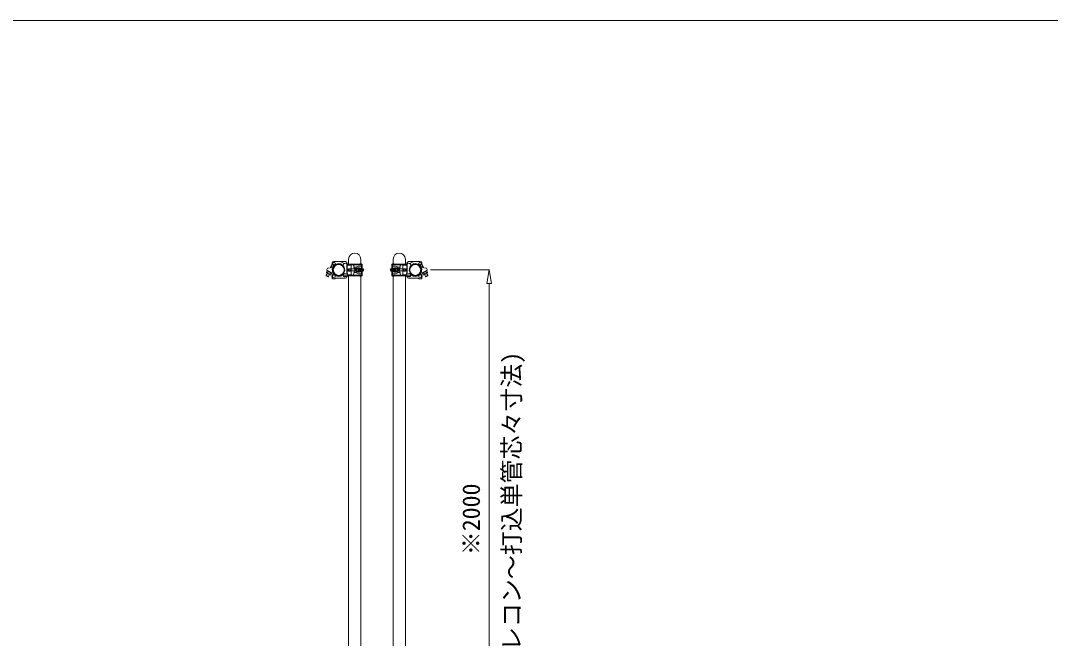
# Model space of a CAD drawing. Units: millimetres, scale not verified. Extents: x -10062 to 10062, y -16938 to 16938.
# Drawn here: x -2491 to 1637, y -5540 to -3062 of the extents above; entities that cross this region are included whole.
import ezdxf
from ezdxf.enums import TextEntityAlignment as Align

# ---------------------------------------------------------------- set-up
doc = ezdxf.new("R2010")
doc.units = ezdxf.units.MM
doc.header["$LTSCALE"] = 90
for name, color, linetype, lineweight in [('0-B_図面枠', 134, 'Continuous', 18), ('0-C_寸法', 134, 'Continuous', 18), ('1-0_単管ｸﾗﾝﾌﾟ', 134, 'Continuous', 18)]:
    doc.layers.add(name, color=color, linetype=linetype, lineweight=lineweight)
doc.styles.add('ＭＳ ゴシック', font='')
doc.styles.get('ＭＳ ゴシック').set_extended_font_data('MS Gothic')

msp = doc.modelspace()

# ---------------------------------------------------------------- linework, layer by layer
at = {"layer": '0-B_図面枠'}
msp.add_lwpolyline([(-10062.5, -3062.5), (10062.5, -3062.5), (10062.5, -16937.5), (-10062.5, -16937.5)], close=True, dxfattribs=at)
at = {"layer": '0-C_寸法'}
for p, q in [((-847.52, -4062.5), (-611.5, -4062.5)), ((-621.67, -4117.5), (-612.5, -4062.5)), ((-612.5, -4062.5), (-603.33, -4117.5)), ((-621.67, -4117.5), (-603.33, -4117.5)), ((-612.5, -4117.5), (-612.5, -6007.5))]:
    msp.add_line(p, q, dxfattribs=at)
at = {"layer": '1-0_単管ｸﾗﾝﾌﾟ'}
for p, q in [((-1242.4, -4039.76), (-1249.93, -4053.82)), ((-1241.84, -4040.83), (-1248.73, -4053.72)), ((-1239.4, -4053.22), (-1234.79, -4044.6)), ((-1239.24, -4055.04), (-1233.59, -4044.47)), ((-1189.32, -4028.61), (-1235.07, -4028.61)), ((-1194.43, -4036.77), (-1209.59, -4028.67)), ((-1182.84, -4074.81), (-1182.84, -4040.46)), ((-1182.32, -4075.46), (-1182.32, -4035.61)), ((-1182.22, -4043.5), (-1166.32, -4043.5)), ((-1177.33, -4039.51), (-1121.32, -4039.51)), ((-1177.33, -4042), (-1121.32, -4042)), ((-1176.12, -4039.51), (-1176.12, -4019.5)), ((-1166.32, -4043.5), (-1166.32, -4081.5)), ((-1165.32, -4042), (-1165.32, -4039.51)), ((-1157.32, -4042), (-1157.32, -4039.51)), ((-1154.44, -4052), (-1157.32, -4042)), ((-1127.52, -4019.5), (-1127.52, -4037.67)), ((-1124.34, -4044.01), (-1121.32, -4044.01)), ((-1124.33, -4039.51), (-1124.33, -4057.51)), ((-1124.33, -4043), (-1121.32, -4043)), ((-1121.32, -4039.51), (-1121.32, -4057.51)), ((-947.68, -4039.51), (-1003.68, -4039.51)), ((-1003.68, -4039.51), (-1003.68, -4057.51)), ((-947.68, -4042), (-1003.68, -4042)), ((-1000.67, -4043), (-1003.68, -4043)), ((-1000.66, -4044.01), (-1003.68, -4044.01)), ((-1000.67, -4039.51), (-1000.67, -4057.51)), ((-997.48, -4019.5), (-997.48, -4037.67)), ((-970.56, -4052), (-967.68, -4042)), ((-967.68, -4042), (-967.68, -4039.51)), ((-959.68, -4042), (-959.68, -4039.51)), ((-942.78, -4043.5), (-958.68, -4043.5)), ((-958.68, -4043.5), (-958.68, -4081.5)), ((-948.88, -4039.51), (-948.88, -4019.5)), ((-942.68, -4075.46), (-942.68, -4035.61)), ((-942.17, -4074.81), (-942.17, -4040.46)), ((-935.68, -4028.61), (-889.94, -4028.61)), ((-930.56, -4036.77), (-915.42, -4028.67)), ((-885.76, -4055.04), (-891.41, -4044.47)), ((-885.6, -4053.22), (-890.22, -4044.6)), ((-883.16, -4040.83), (-876.27, -4053.72)), ((-882.6, -4039.76), (-875.07, -4053.82)), ((-1261.42, -4075.33), (-1266.1, -4084.07)), ((-1257.29, -4088.79), (-1266.1, -4084.07)), ((-1260.54, -4075.79), (-1265.93, -4085.87)), ((-1264.29, -4073.79), (-1249.74, -4081.57)), ((-1261.12, -4064.15), (-1262.42, -4065.45)), ((-1261.9, -4066), (-1260.95, -4064.24)), ((-1244.58, -4075.25), (-1261.9, -4066)), ((-1261.12, -4064.15), (-1237.65, -4076.69)), ((-1243.65, -4073.49), (-1260.95, -4064.24)), ((-1257.57, -4068.32), (-1260.92, -4074.57)), ((-1253.48, -4079.57), (-1258.88, -4089.64)), ((-1252.6, -4080.04), (-1257.29, -4088.79)), ((-1248.91, -4072.94), (-1252.26, -4079.2)), ((-1246.9, -4048.16), (-1245.37, -4047.21)), ((-1246.17, -4046.79), (-1237.35, -4051.5)), ((-1243.65, -4073.49), (-1244.58, -4075.25)), ((-1240.08, -4052.96), (-1238.68, -4053.49)), ((-1238.08, -4052.88), (-1238.14, -4051.08)), ((-1180.17, -4081.5), (-1166.32, -4081.5)), ((-1178.33, -4057.61), (-1178.33, -4067.4)), ((-1177.33, -4057.51), (-1166.32, -4057.51)), ((-1177.33, -4057.51), (-1177.33, -4067.5)), ((-1177.33, -4067.5), (-1166.32, -4067.5)), ((-1177.33, -4083), (-1121.32, -4083)), ((-1177.33, -4085.51), (-1121.32, -4085.51)), ((-1176.12, -6008), (-1176.12, -4085.51)), ((-1173.04, -4058.5), (-1143.77, -4058.5)), ((-1173.04, -4066.51), (-1143.77, -4066.51)), ((-1169.33, -4057.51), (-1169.33, -4067.5)), ((-1166.32, -4081.5), (-1167.9, -4083)), ((-1165.32, -4085.51), (-1165.32, -4083)), ((-1154.44, -4073), (-1157.32, -4083)), ((-1157.32, -4085.51), (-1157.32, -4083)), ((-1154.44, -4057), (-1143.03, -4057)), ((-1154.44, -4068), (-1143.03, -4068)), ((-1150.47, -4057.51), (-1143.31, -4057.51)), ((-1150.47, -4067.5), (-1143.31, -4067.5)), ((-1136.32, -4046.93), (-1148.44, -4052)), ((-1136.32, -4078.07), (-1148.44, -4073)), ((-1141.83, -4057), (-1136.83, -4057)), ((-1141.83, -4068), (-1136.83, -4068)), ((-1139.56, -4053.5), (-1132.3, -4053.5)), ((-1139.56, -4071.5), (-1132.3, -4071.5)), ((-1136.32, -4046.93), (-1125.32, -4046.93)), ((-1136.32, -4078.07), (-1125.32, -4078.07)), ((-1134.22, -4058.5), (-1119.31, -4058.5)), ((-1134.22, -4066.51), (-1119.31, -4066.51)), ((-1133.27, -4057.51), (-1118.47, -4057.51)), ((-1133.27, -4067.5), (-1118.47, -4067.5)), ((-1129.74, -4054.93), (-1125.32, -4054.93)), ((-1129.74, -4070.07), (-1125.32, -4070.07)), ((-1124.34, -4081), (-1121.32, -4081)), ((-1124.33, -4085.51), (-1124.33, -4067.5)), ((-1124.33, -4082), (-1121.32, -4082)), ((-1121.32, -4067.5), (-1121.32, -4085.51)), ((-1117.71, -4057.75), (-1118.47, -4057.51)), ((-1117.71, -4067.25), (-1118.47, -4067.5)), ((-1007.3, -4057.75), (-1006.53, -4057.51)), ((-1007.3, -4067.25), (-1006.53, -4067.5)), ((-991.73, -4057.51), (-1006.53, -4057.51)), ((-991.73, -4067.5), (-1006.53, -4067.5)), ((-990.79, -4058.5), (-1005.69, -4058.5)), ((-990.79, -4066.51), (-1005.69, -4066.51)), ((-1003.68, -4067.5), (-1003.68, -4085.51)), ((-1000.66, -4081), (-1003.68, -4081)), ((-1000.67, -4082), (-1003.68, -4082)), ((-947.68, -4083), (-1003.68, -4083)), ((-947.68, -4085.51), (-1003.68, -4085.51)), ((-1000.67, -4085.51), (-1000.67, -4067.5)), ((-988.68, -4046.93), (-999.67, -4046.93)), ((-995.26, -4054.93), (-999.67, -4054.93)), ((-995.26, -4070.07), (-999.67, -4070.07)), ((-988.68, -4078.07), (-999.67, -4078.07)), ((-985.44, -4053.5), (-992.7, -4053.5)), ((-985.44, -4071.5), (-992.7, -4071.5)), ((-988.68, -4046.93), (-976.56, -4052)), ((-988.68, -4078.07), (-976.56, -4073)), ((-983.17, -4057), (-988.17, -4057)), ((-983.17, -4068), (-988.17, -4068)), ((-970.56, -4057), (-981.98, -4057)), ((-970.56, -4068), (-981.98, -4068)), ((-974.53, -4057.51), (-981.69, -4057.51)), ((-974.53, -4067.5), (-981.69, -4067.5)), ((-951.96, -4058.5), (-981.23, -4058.5)), ((-951.96, -4066.51), (-981.23, -4066.51)), ((-970.56, -4073), (-967.68, -4083)), ((-967.68, -4085.51), (-967.68, -4083)), ((-959.68, -4085.51), (-959.68, -4083)), ((-947.68, -4057.51), (-958.68, -4057.51)), ((-947.68, -4067.5), (-958.68, -4067.5)), ((-944.83, -4081.5), (-958.68, -4081.5)), ((-958.68, -4081.5), (-957.1, -4083)), ((-955.67, -4057.51), (-955.67, -4067.5)), ((-948.88, -6036.5), (-948.88, -4085.51)), ((-947.68, -4057.51), (-947.68, -4067.5)), ((-946.67, -4057.61), (-946.67, -4067.4)), ((-878.84, -4046.79), (-887.65, -4051.5)), ((-863.88, -4064.15), (-887.35, -4076.69)), ((-886.92, -4052.88), (-886.86, -4051.08)), ((-884.92, -4052.96), (-886.32, -4053.49)), ((-881.35, -4073.49), (-864.05, -4064.24)), ((-881.35, -4073.49), (-880.42, -4075.25)), ((-863.1, -4066), (-880.42, -4075.25)), ((-878.1, -4048.16), (-879.63, -4047.21)), ((-876.09, -4072.94), (-872.74, -4079.2)), ((-860.71, -4073.79), (-875.26, -4081.57)), ((-872.4, -4080.04), (-867.72, -4088.79)), ((-871.51, -4079.57), (-866.12, -4089.64)), ((-867.72, -4088.79), (-858.9, -4084.07)), ((-867.43, -4068.32), (-864.08, -4074.57)), ((-864.46, -4075.79), (-859.07, -4085.87)), ((-863.1, -4066), (-864.05, -4064.24)), ((-863.88, -4064.15), (-862.58, -4065.45)), ((-863.58, -4075.33), (-858.9, -4084.07)), ((-1258.88, -4089.64), (-1257.29, -4088.79)), ((-1243.41, -4095.22), (-1241.29, -4093.1)), ((-1189.32, -4095.77), (-1228.42, -4095.77)), ((-1183.4, -4089.81), (-1185.52, -4087.68)), ((-1127.52, -4087.33), (-1127.52, -6008)), ((-941.61, -4089.81), (-939.48, -4087.68)), ((-935.68, -4095.77), (-896.58, -4095.77)), ((-881.59, -4095.22), (-883.71, -4093.1)), ((-866.12, -4089.64), (-867.72, -4088.79))]:
    msp.add_line(p, q, dxfattribs=at)
for points in [[(-1157.32, -4042), (-1154.44, -4057), (-1154.44, -4052), (-1148.44, -4052)], [(-967.68, -4042), (-970.56, -4057), (-970.56, -4052), (-976.56, -4052)], [(-1258.88, -4089.64), (-1265.93, -4085.87), (-1266.1, -4084.07)], [(-1261.9, -4066), (-1265.25, -4072.26), (-1264.29, -4073.79)], [(-1263.53, -4060.25), (-1261.54, -4054.84), (-1240.08, -4052.96)], [(-1244.58, -4075.25), (-1247.93, -4081.52), (-1249.74, -4081.57)], [(-1157.32, -4083), (-1154.44, -4068), (-1154.44, -4073), (-1148.44, -4073)], [(-967.68, -4083), (-970.56, -4068), (-970.56, -4073), (-976.56, -4073)], [(-861.47, -4060.25), (-863.46, -4054.84), (-884.92, -4052.96)], [(-880.42, -4075.25), (-877.07, -4081.52), (-875.26, -4081.57)], [(-866.12, -4089.64), (-859.07, -4085.87), (-858.9, -4084.07)], [(-863.1, -4066), (-859.76, -4072.26), (-860.71, -4073.79)], [(-997.48, -4087.33), (-997.48, -6038.49), (-961.69, -6038.49)]]:
    msp.add_lwpolyline(points, dxfattribs=at)
for centre, radius in [((-1235.04, -4036.61), 5), ((-1216.11, -4062.5), 21.8), ((-908.89, -4062.5), 21.8), ((-889.96, -4036.61), 5), ((-1235.62, -4087.46), 5), ((-1191.16, -4082.01), 5), ((-933.84, -4082.01), 5), ((-889.38, -4087.46), 5)]:
    msp.add_circle(centre, radius, dxfattribs=at)
for centre, radius, start, end in [((-1151.82, -4019.5), 24.3, 0, 180), ((-973.18, -4019.5), 24.3, 0, 180), ((-1235.04, -4036.61), 8, 89.555, 294.53), ((-1216.11, -4062.5), 24.3, 158.23, 141.61), ((-1216.11, -4062.5), 25.8, 46.062, 136.061), ((-1190.21, -4043.57), 8, 22.798, 204.53), ((-1189.32, -4035.61), 7, 0, 90), ((-1177.33, -4044.5), 5, 90, 180), ((-1177.33, -4044.5), 2.5, 90, 156.42182), ((-1128.89, -4043.76), 6.25, 43.038, 136.962), ((-996.11, -4043.76), 6.25, 43.038, 136.962), ((-947.68, -4044.5), 5, 0, 90), ((-947.68, -4044.5), 2.5, 23.57818, 90), ((-935.68, -4035.61), 7, 90, 180), ((-934.78, -4043.57), 8, 335.47, 157.202), ((-908.89, -4062.5), 24.3, 38.39, 21.77), ((-908.89, -4062.5), 25.8, 43.939, 133.938), ((-889.96, -4036.61), 8, 245.47, 90.445), ((-1261.39, -4070.25), 4.35, 207.478, 276.246), ((-1258.83, -4061.97), 5, 159.862, 224.13), ((-1249.29, -4063.23), 16.25, 224.274, 259.45), ((-1248.41, -4077.2), 4.35, 207.478, 276.246), ((-1235.62, -4087.46), 8, 71.788, 224.862), ((-1216.11, -4062.5), 25.8, 158.301, 221.08), ((-1216.11, -4062.5), 25.8, 221.076, 311.075), ((-1191.16, -4082.01), 8, 161.788, 314.862), ((-1191.16, -4082.01), 11, 314.862, 40.876), ((-1177.33, -4062.5), 5, 90, 270), ((-1177.33, -4080.5), 5, 231.65819, 270), ((-1177.33, -4080.5), 2.5, 203.57818, 270), ((-1168.57, -4062.5), 6, 138.19, 221.81), ((-1168.57, -4062.5), 6, 123.557, 123.564), ((-1168.57, -4062.5), 6, 236.443, 236.462), ((-1145.57, -4062.5), 7, 134.415, 225.585), ((-1143.57, -4062.5), 7, 134.415, 225.585), ((-1141.57, -4062.5), 7, 134.415, 225.585), ((-1148.44, -4057), 5, 0, 90), ((-1148.44, -4068), 5, 270, 0), ((-1139.57, -4062.5), 7, 134.415, 225.585), ((-1133.96, -4062.5), 10.6, 121.891, 238.109), ((-1133.96, -4062.5), 9.6, 110.364, 249.636), ((-1128.96, -4062.5), 9.6, 110.364, 249.636), ((-1128.96, -4062.5), 6.6, 130.749, 229.251), ((-1127.56, -4062.5), 7, 134.415, 225.585), ((-1128.89, -4081.24), 6.25, 223.038, 316.962), ((-1125.57, -4062.5), 7, 134.415, 225.585), ((-1135.65, -4062.5), 9.6, 31.388, 69.636), ((-1135.65, -4062.5), 9.6, 290.364, 328.612), ((-1123.57, -4062.5), 7, 134.415, 225.585), ((-1121.57, -4062.5), 7, 134.415, 225.585), ((-1119.56, -4062.5), 7, 134.415, 225.585), ((-1125.32, -4050.94), 4, 270, 90), ((-1125.32, -4074.07), 4, 270, 90), ((-1117.57, -4062.5), 7, 134.415, 225.585), ((-1115.57, -4062.5), 7, 134.415, 225.585), ((-1113.57, -4062.5), 7, 134.415, 225.585), ((-1112.57, -4062.5), 7, 137.22, 222.78), ((-1121.36, -4062.5), 6, 307.592, 52.408), ((-1003.63, -4062.5), 6, 127.592, 232.408), ((-1012.43, -4062.5), 7, 317.22, 42.78), ((-1011.43, -4062.5), 7, 314.415, 45.585), ((-1009.43, -4062.5), 7, 314.415, 45.585), ((-999.67, -4050.94), 4, 90, 270), ((-999.67, -4074.07), 4, 90, 270), ((-1007.43, -4062.5), 7, 314.415, 45.585), ((-996.11, -4081.24), 6.25, 223.038, 316.962), ((-1005.43, -4062.5), 7, 314.415, 45.585), ((-1003.43, -4062.5), 7, 314.415, 45.585), ((-989.36, -4062.5), 9.6, 110.364, 148.612), ((-989.36, -4062.5), 9.6, 211.388, 249.636), ((-1001.43, -4062.5), 7, 314.415, 45.585), ((-999.43, -4062.5), 7, 314.415, 45.585), ((-996.04, -4062.5), 9.6, 290.364, 69.636), ((-997.43, -4062.5), 7, 314.415, 45.585), ((-996.04, -4062.5), 6.6, 310.749, 49.251), ((-991.03, -4062.5), 9.6, 290.364, 69.636), ((-991.03, -4062.5), 10.6, 301.891, 58.109), ((-976.56, -4057), 5, 90, 180), ((-976.56, -4068), 5, 180, 270), ((-985.43, -4062.5), 7, 314.415, 45.585), ((-983.43, -4062.5), 7, 314.415, 45.585), ((-981.43, -4062.5), 7, 314.415, 45.585), ((-979.43, -4062.5), 7, 314.415, 45.585), ((-956.43, -4062.5), 6, 56.436, 56.443), ((-956.43, -4062.5), 6, 303.538, 303.557), ((-956.43, -4062.5), 6, 318.19, 41.81), ((-947.68, -4062.5), 5, 270, 90), ((-947.68, -4080.5), 2.5, 270, 336.42182), ((-947.68, -4080.5), 5, 270, 308.34181), ((-933.84, -4082.01), 11, 139.124, 225.138), ((-933.84, -4082.01), 8, 225.138, 18.212), ((-908.89, -4062.5), 25.8, 228.925, 318.924), ((-889.38, -4087.46), 8, 315.138, 108.212), ((-908.89, -4062.5), 25.8, 318.92, 21.699), ((-876.59, -4077.2), 4.35, 263.754, 332.522), ((-875.71, -4063.23), 16.25, 280.55, 315.726), ((-863.61, -4070.25), 4.35, 263.754, 332.522), ((-866.17, -4061.97), 5, 315.87, 20.138), ((-1235.62, -4087.46), 11, 224.862, 310.876), ((-1189.32, -4088.77), 7, 270, 0), ((-935.68, -4088.77), 7, 180, 270), ((-889.38, -4087.46), 11, 229.124, 315.138)]:
    msp.add_arc(centre, radius, start, end, dxfattribs=at)

# ---------------------------------------------------------------- texts
at = {"layer": '0-C_寸法', "style": 'ＭＳ ゴシック'}
for s, p in [('(プレコン～打込単管芯々寸法)', (-466.9, -5734.5)), ('※2000', (-628.79, -5206.5))]:
    msp.add_text(s, height=70.38, rotation=90, dxfattribs=at).set_placement(p, align=Align.BOTTOM_LEFT)

doc.saveas('drawing.dxf')
